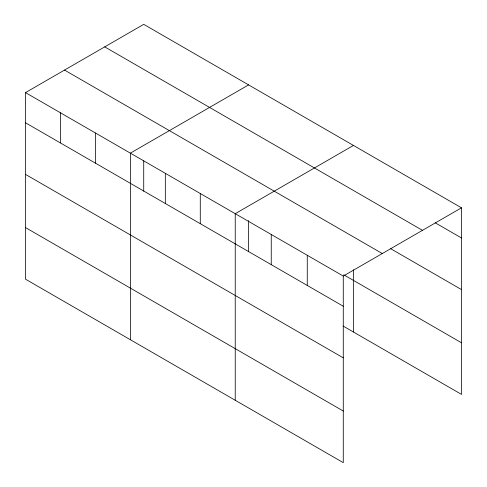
<?xml version="1.0" encoding="UTF-8"?>
<svg xmlns="http://www.w3.org/2000/svg" width="487" height="487" viewBox="0 0 487 487"><rect width="100%" height="100%" fill="white"/><g stroke="black" fill="none" stroke-linecap="round" stroke-linejoin="round"><path stroke-width="0.73" d="M343.274 357.854L343.274 276.068L25.501 92.609L25.501 279.185L343.274 462.65L343.274 357.854L25.501 174.389M343.098 326.034L461.499 394.391L461.499 207.815L143.726 24.35L25.501 92.609M248.589 84.89L130.364 153.149L130.364 339.731M353.459 145.436L235.233 213.69L235.233 400.271M343.274 276.068L461.499 207.815M435.305 222.857L461.499 237.979M104.711 46.874L422.485 230.339M390.781 248.766L461.499 289.595M64.515 70.079L382.289 253.544M343.749 274.796L461.499 342.775M25.501 122.773L343.274 306.238M25.501 227.569L343.274 411.034M353.459 269.761L353.459 332.018M307.26 255.279L307.26 285.443M271.247 234.484L271.247 264.654M248.589 220.617L248.589 251.736M200.279 193.509L200.279 223.679M165.324 173.329L165.324 203.499M143.726 160.832L143.726 191.196M95.409 132.969L95.409 163.133M60.455 112.789L60.455 142.953"/></g></svg>
